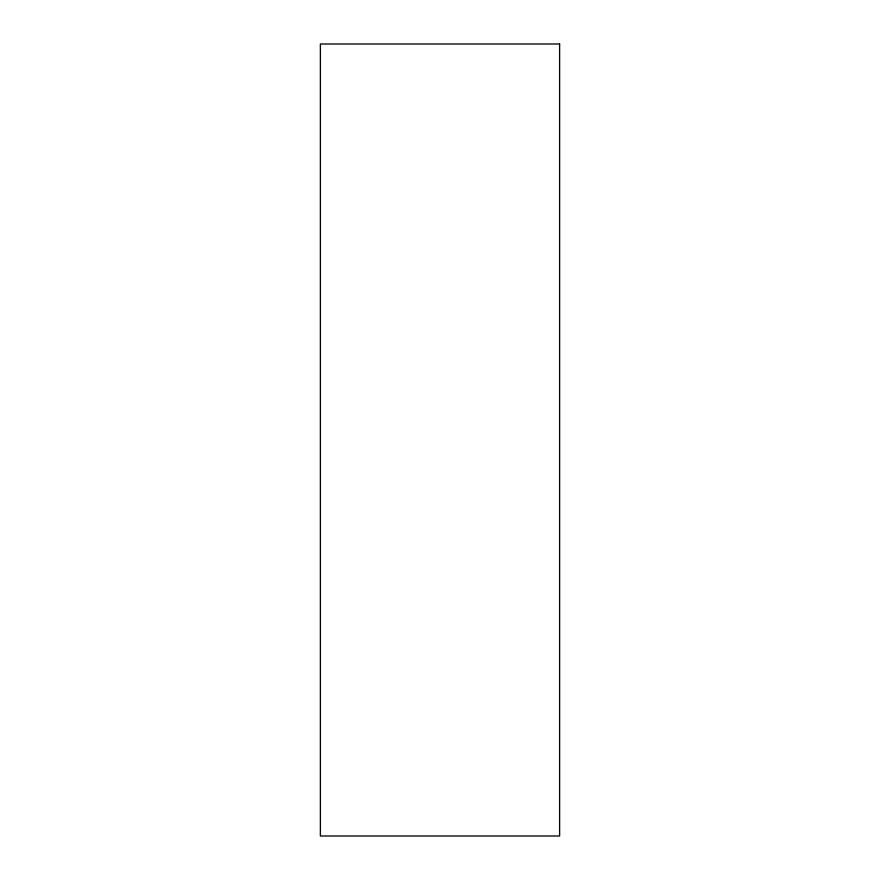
<?xml version="1.0" encoding="UTF-8"?>
<svg xmlns="http://www.w3.org/2000/svg" width="880" height="880" viewBox="0 0 880 880"><rect width="100%" height="100%" fill="white"/><g stroke="black" fill="none" stroke-linecap="round" stroke-linejoin="round"><path stroke-width="1.32" d="M559.625 44L320.375 44L320.375 836L559.625 836L559.625 44"/></g></svg>
